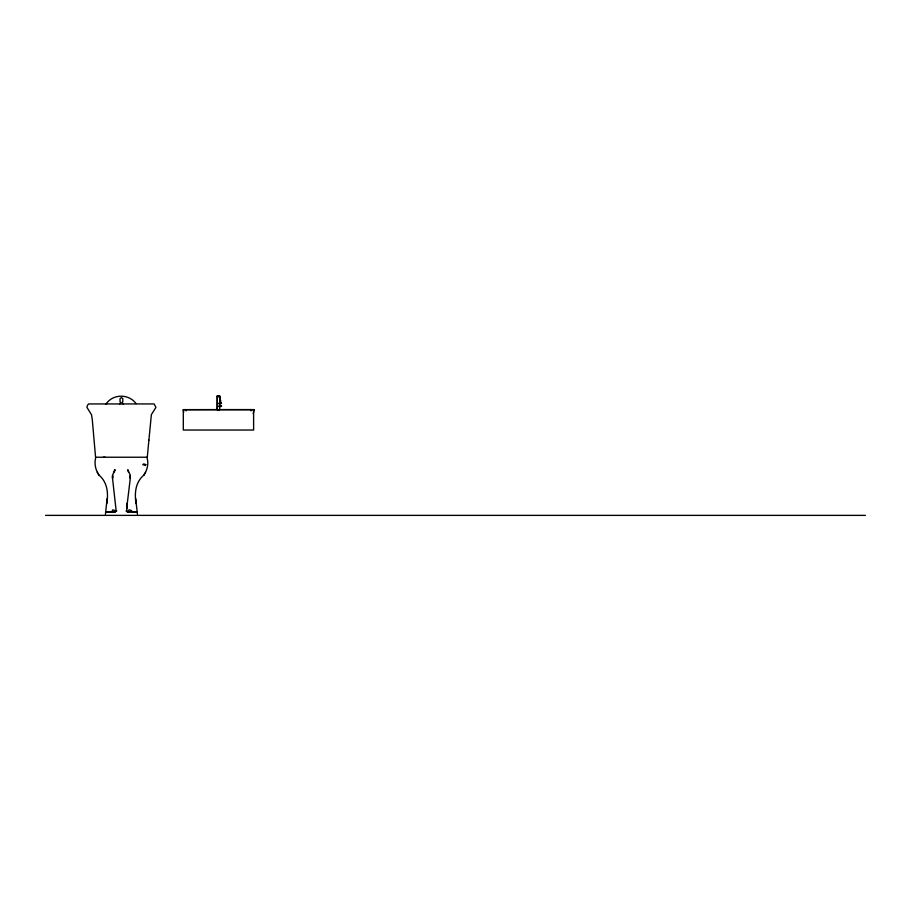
<?xml version="1.0" encoding="UTF-8"?>
<svg xmlns="http://www.w3.org/2000/svg" width="911" height="911" viewBox="0 0 911 911"><rect width="100%" height="100%" fill="white"/><g stroke="black" fill="none" stroke-linecap="round" stroke-linejoin="round"><path stroke-width="1.37" d="M116.152 510.832L112.543 478.366L112.577 475.086L115.037 469.689L114.16 471.966L114.718 470.372M112.543 478.366L112.588 475.588L112.554 477.933M126.743 508.623L127.267 503.134L126.686 510.832L128.633 511.697L127.46 511.652M106.769 503.692C108.489 493.238 107.521 482.226 98.9 475.03C95.404 469.86 94.084 463.209 95.814 457.231M107.111 498.624L105.448 514.248M251.094 410.895L251.197 409.608L254.112 409.665L253.224 413.64M127.176 504.182L130.296 478.366L130.273 475.086L127.813 469.689L128.28 471.83M111.586 511.959L112.839 509.841L115.037 510.559C117.337 513.28 109.274 511.504 112.748 511.959M128.007 511.959L129.055 509.818L131.469 510.559C133.792 513.292 125.547 511.538 129.168 511.959M219.71 409.665L217.251 409.665L217.251 396C223.673 396.171 213.721 396.251 219.665 396L219.665 409.677L217.205 409.665L217.296 395.978L217.387 396.57M220.052 396.911L220.006 396.547M136.081 503.692C134.361 493.238 135.329 482.226 143.949 475.03C147.388 469.951 149.005 462.72 146.808 457.231M217.387 396.82L217.251 396.103L219.665 396M143.767 475.326L145.578 472.308M116.767 510.98L114.217 511.697L116.152 510.798M119.683 404.04L120.787 402.446L120.047 401.797L120.047 398.631L121.425 397.595L122.803 398.631L122.803 401.797L122.063 402.446L123.179 404.04M106.029 404.063C112.827 393.746 128.872 393.563 136.024 403.619M219.027 403.345L220.735 403.254L219.039 403.197M114.217 511.697L115.674 511.583M217.308 409.608L183.305 409.665L183.305 430.038L253.611 430.038L253.611 409.665M115.39 511.652L105.733 512.187L112.896 511.72M219.073 406.01L220.769 406.067L219.061 406.158M219.289 396.536L217.831 396.501L219.346 396.433L218.458 396.558M127.176 511.583L128.633 511.697M218.708 409.608L251.197 409.608M254.112 409.665L183.305 409.665L183.692 412.33M103.433 457.231L105.141 457.231M45.55 515.375L865.45 515.375M131.264 511.743L137.117 512.187L131.343 511.731M126.082 510.98L126.583 511.595M97.283 472.308L99.083 475.326M220.041 396.695L220.12 397.401M220.155 397.298L220.257 398.699M220.098 397.196L220.189 397.993M220.257 398.528L220.348 399.485M220.337 399.348L220.428 400.35M220.553 401.239L220.473 400.293L220.69 403.266M137.402 514.248L135.75 498.624M186.22 409.608L186.311 410.895M130.296 477.933L130.262 475.588L130.296 478.366M220.929 405.657A2.061 0.581 -0.6 0 1 221.214 406.363A2.061 0.581 -0.6 0 1 218.891 406.648M219.984 402.696A2.061 0.581 -0.6 0 1 221.396 403.402A2.061 0.581 -0.6 0 1 218.856 403.835M148.892 440.161L147.286 457.231L95.564 457.231L92.284 419.675L91.487 414.653L86.932 407.388L87.433 405.372L88.697 403.937L154.153 403.937L155.918 407.388L151.374 414.653L148.892 440.161M145.794 464.587L145.179 465.373L142.742 464.61L143.744 463.927L145.794 464.587"/></g></svg>
